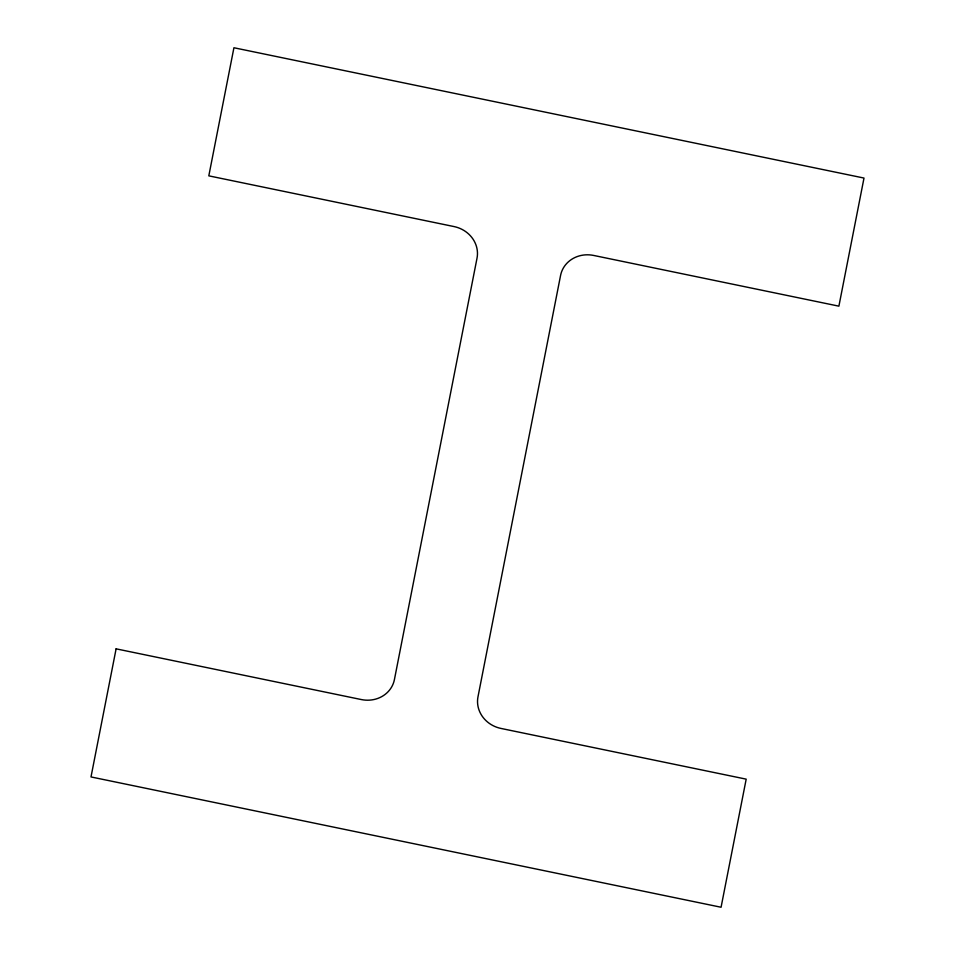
<?xml version="1.0" encoding="UTF-8"?>
<svg xmlns="http://www.w3.org/2000/svg" width="955" height="955" viewBox="0 0 955 955"><rect width="100%" height="100%" fill="white"/><g stroke="black" fill="none" stroke-linecap="round" stroke-linejoin="round"><path stroke-width="1.43" d="M116.104 648.839L91 776.94L721.073 907.25L746.189 779.149L500.933 728.426A28.614 26.274 14.9 0 1 477.978 696.84L560.573 275.446A28.614 26.274 14.9 0 1 593.64 255.439L838.896 306.161L864 178.06L233.927 47.75L208.811 175.851L454.067 226.574A28.614 26.274 14.9 0 1 477.023 258.16L394.427 679.554A28.614 26.274 14.9 0 1 361.36 699.561L116.104 648.839"/></g></svg>
